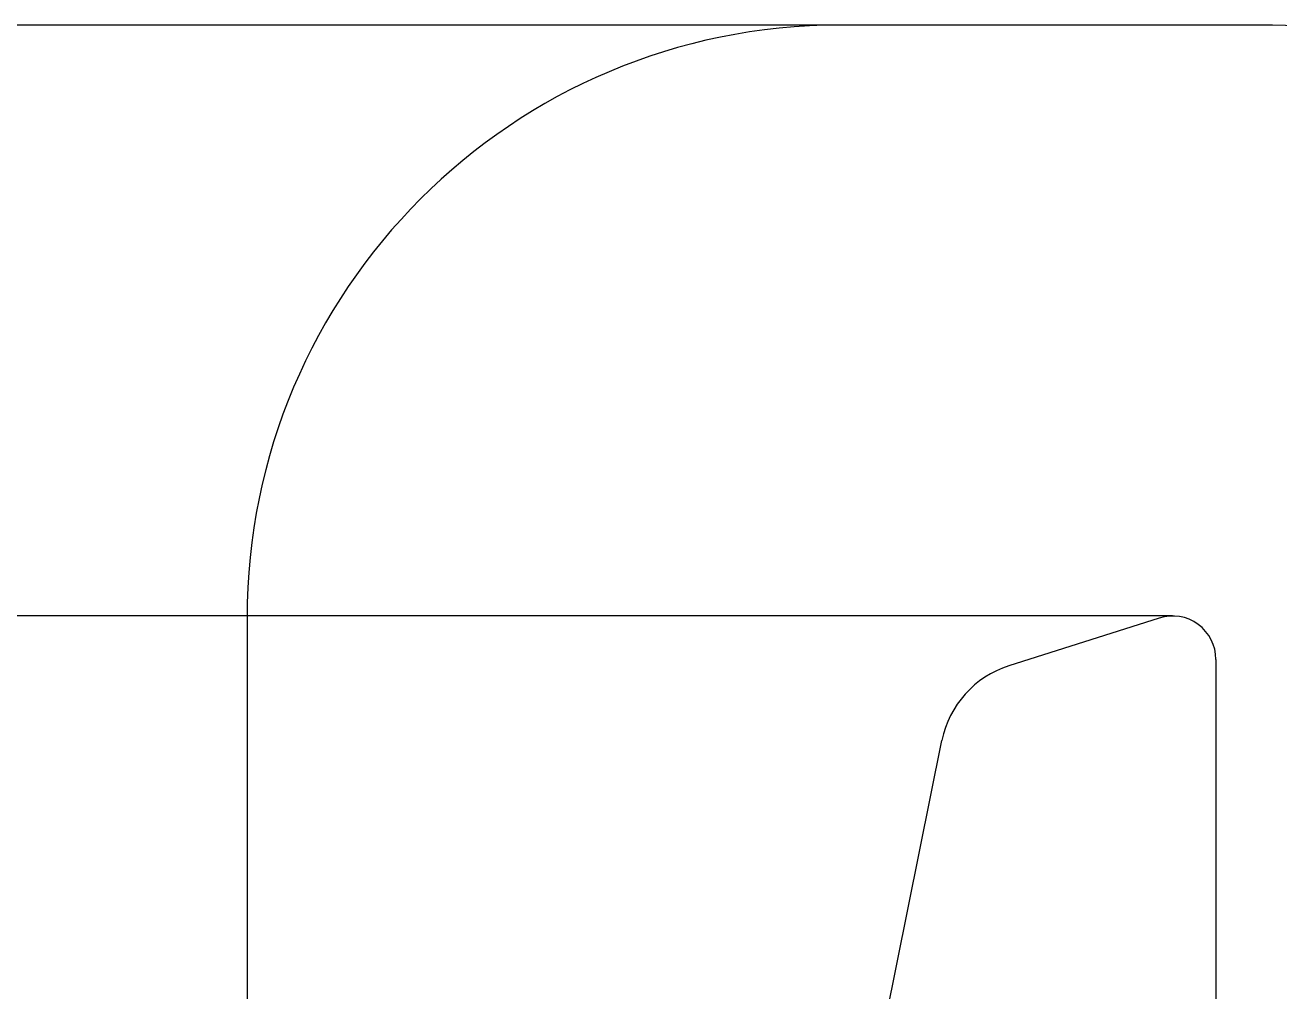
# Model space of a CAD drawing. Header units: millimetres. Extents: x -7735 to 7893, y -6545 to 6034.
# Drawn here: x -4563 to -1390, y 3591 to 6034 of the extents above; entities that cross this region are included whole.
import ezdxf

# ---------------------------------------------------------------- set-up
doc = ezdxf.new("R2010")
doc.units = ezdxf.units.MM
for name, color, linetype in [('DIKOM_ЗОНА', 80, 'Continuous'), ('DIKOM_ОБЪЕКТ', 7, 'Continuous'), ('DIKOM_РАЗМЕР_ЗОНА', 7, 'Continuous'), ('DIKOM_РАЗМЕР_ОБЪЕКТА', 7, 'Continuous')]:
    doc.layers.add(name, color=color, linetype=linetype)
doc.styles.add('style1', font='arial.ttf', dxfattribs={"width": 0.8})
doc.dimstyles.new('1-50', dxfattribs={"dimtxt": 300, "dimasz": 200, "dimexe": 100, "dimexo": 0, "dimgap": 100, "dimtad": 1, "dimtxsty": 'style1', "dimcen": 200, "dimclrd": 7, "dimclre": 7, "dimclrt": 7, "dimadec": 1, "dimazin": 2, "dimtfac": 1, "dimtmove": 0, "dimatfit": 2, "dimfxl": 0, "dimlwd": 25, "dimlwe": 18, "dimarcsym": 0})

# ---------------------------------------------------------------- blocks, each defined once
blk = doc.blocks.new('*D1')
at = {"layer": 'Defpoints', "color": 0, "transparency": 16777216}
for p in [(-1659.7, 4539), (-6636, -4006.8), (-1659.7, -4006.8)]:
    blk.add_point(p, dxfattribs=at)
at = {"layer": 'DIKOM_РАЗМЕР_ОБЪЕКТА', "color": 7, "lineweight": 18, "transparency": 16777216}
for p, q in [((-1659.7, 4539), (-6736, 4539)), ((-1659.7, -4006.8), (-6736, -4006.8))]:
    blk.add_line(p, q, dxfattribs=at)
at = {"layer": 'DIKOM_РАЗМЕР_ОБЪЕКТА', "color": 7, "lineweight": 25, "transparency": 16777216}
blk.add_line((-6636, 4339), (-6636, -3806.8), dxfattribs=at)
at = {"layer": 'DIKOM_РАЗМЕР_ОБЪЕКТА', "color": 7, "transparency": 16777216}
for points in [[(-6669.3, 4339), (-6602.6, 4339), (-6636, 4539)], [(-6669.3, -3806.8), (-6602.6, -3806.8), (-6636, -4006.8)]]:
    blk.add_solid(points, dxfattribs=at)
at = {"layer": 'DIKOM_РАЗМЕР_ОБЪЕКТА', "color": 7, "transparency": 16777216, "insert": (-6889.1, 266.1), "char_height": 300, "attachment_point": 5, "rotation": 90, "style": 'style1'}
blk.add_mtext('8550', dxfattribs=at)
blk = doc.blocks.new('*D2')
at = {"layer": 'Defpoints', "color": 0, "transparency": 16777216}
for p in [(-1994.2, 6033.9), (-7284.8, -5501.6), (-1994.2, -5501.6)]:
    blk.add_point(p, dxfattribs=at)
at = {"layer": 'DIKOM_РАЗМЕР_ЗОНА', "color": 7, "lineweight": 18, "transparency": 16777216}
for p, q in [((-1994.2, 6033.9), (-7384.8, 6033.9)), ((-1994.2, -5501.6), (-7384.8, -5501.6))]:
    blk.add_line(p, q, dxfattribs=at)
at = {"layer": 'DIKOM_РАЗМЕР_ЗОНА', "color": 7, "lineweight": 25, "transparency": 16777216}
blk.add_line((-7284.8, 5833.9), (-7284.8, -5301.6), dxfattribs=at)
at = {"layer": 'DIKOM_РАЗМЕР_ЗОНА', "color": 7, "transparency": 16777216}
for points in [[(-7318.2, 5833.9), (-7251.5, 5833.9), (-7284.8, 6033.9)], [(-7318.2, -5301.6), (-7251.5, -5301.6), (-7284.8, -5501.6)]]:
    blk.add_solid(points, dxfattribs=at)
at = {"layer": 'DIKOM_РАЗМЕР_ЗОНА', "color": 7, "transparency": 16777216, "insert": (-7538, 266.1), "char_height": 300, "attachment_point": 5, "rotation": 90, "style": 'style1'}
blk.add_mtext('11550', dxfattribs=at)

msp = doc.modelspace()

# ---------------------------------------------------------------- linework, layer by layer
at = {"layer": 'DIKOM_ЗОНА', "color": 3, "lineweight": 15}
msp.add_lwpolyline([(2218.81, 3627.232, 0.41421356), (1218.81, 4627.232), (198.813, 4627.232, -0.3705086), (-48.324, 4839.505, 0.3705086), (-1438.845, 6033.862), (-2501.19, 6033.862, 0.41421356), (-4001.19, 4533.862), (-4001.19, 3108.678, -0.19840083), (-4074.066, 2932.25), (-5675.304, 1324.696, 0.41306094), (-5675.304, -792.445), (-4074.066, -2400, -0.19840083), (-4001.19, -2576.428), (-4001.19, -4001.612, 0.41421356), (-2501.19, -5501.612), (-1438.845, -5501.612, 0.3705086), (-48.324, -4307.254, -0.3705086)], format="xyb", dxfattribs=at)
at = {"layer": 'DIKOM_ОБЪЕКТ', "color": 7, "linetype": 'Continuous', "lineweight": 15}
for p, q in [((-1693.066, 4533.862), (-2073.735, 4412.779)), ((-1549.723, 4429.038), (-1549.722, 3387.739)), ((-2411.06, 3392.607), (-2243.001, 4224.07))]:
    msp.add_line(p, q, dxfattribs=at)
for centre, radius, start, end in [((-1659.723, 4429.038), 110, 0.000067, 107.644835), ((-1997.956, 4174.541), 250, 107.644835, 168.573086)]:
    msp.add_arc(centre, radius, start, end, dxfattribs=at)

# ---------------------------------------------------------------- dimensions: what is measured, and where the dimension line sits
at = {"layer": 'DIKOM_РАЗМЕР_ЗОНА'}
dim = msp.add_linear_dim(base=(-7284.85, -5501.612), p1=(-1994.19, 6033.862), p2=(-1994.19, -5501.612), angle=90, text='11550', dimstyle='1-50', dxfattribs=at)
dim.commit()
dim.dimension.update_dxf_attribs({"geometry": '*D2', "text_midpoint": (-7284.85, 266.125), "dimtype": 160})
at = {"layer": 'DIKOM_РАЗМЕР_ОБЪЕКТА'}
dim = msp.add_linear_dim(base=(-6635.972, -4006.787), p1=(-1659.723, 4539.038), p2=(-1659.723, -4006.787), angle=90, text='8550', dimstyle='1-50', dxfattribs=at)
dim.commit()
dim.dimension.update_dxf_attribs({"geometry": '*D1', "text_midpoint": (-6635.972, 266.125), "dimtype": 160})

doc.saveas('drawing.dxf')
